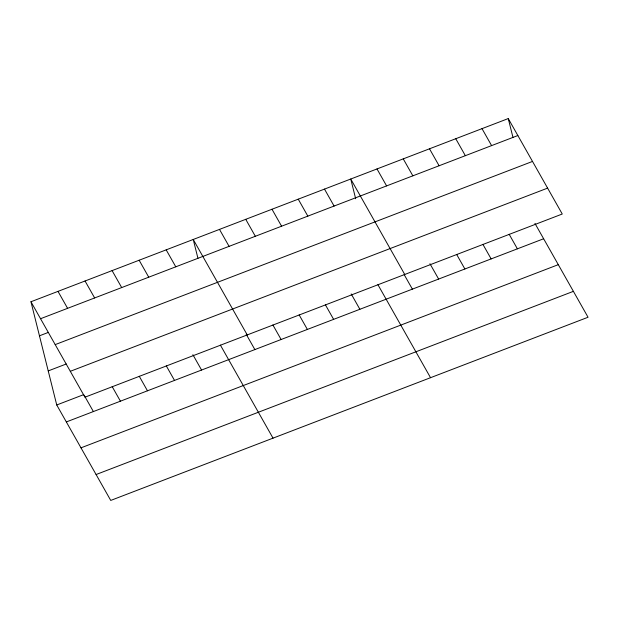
<?xml version="1.0" encoding="UTF-8"?>
<svg xmlns="http://www.w3.org/2000/svg" width="619" height="619" viewBox="0 0 619 619"><rect width="100%" height="100%" fill="white"/><g stroke="black" fill="none" stroke-linecap="round" stroke-linejoin="round"><path stroke-width="0.93" d="M30.95 301.755L508.261 118.569L562.261 214.019L84.958 397.205L30.95 301.755L56.739 404.981L110.739 500.431L588.05 317.245L534.955 223.413M40.544 318.715L517.855 135.53M39.461 335.815L48.475 332.357M55.199 344.613L532.51 161.435M48.228 370.913L66.256 363.995M70.303 371.307L547.606 188.122M56.739 404.981L83.782 394.597M66.334 421.941L543.644 238.756M80.988 447.839L558.299 264.661M96.084 474.533L573.395 291.348M482.008 128.644L491.602 145.604M455.754 138.718L465.349 155.679M509.166 234.292L517.391 248.83M429.501 148.792L439.095 165.753M482.913 244.366L491.138 258.904M403.248 158.866L412.85 175.827M456.66 254.44L464.884 268.979M376.994 168.941L386.596 185.901M429.95 263.709L438.631 279.053M404.749 274.472L350.749 179.015L355.67 198.738M404.153 274.596L412.378 289.135M324.495 189.097L334.09 206.057M377.907 284.67L430.538 377.698M298.242 199.171L307.836 216.132M351.197 293.932L359.879 309.283M271.989 209.245L281.583 226.206M325.401 304.819L333.626 319.358M245.735 219.319L255.338 236.28M299.147 314.893L307.372 329.432M219.49 229.394L229.084 246.354M272.894 324.967L281.119 339.506M247.244 334.925L193.236 239.468L197.941 258.293M246.184 334.237L254.873 349.58M220.395 345.116L273.025 438.151M166.186 249.852L175.781 266.812M192.888 354.695L201.57 370.038M139.143 260.228L148.738 277.188M166.294 365.875L174.519 380.414M112.093 270.611L121.688 287.572M139.252 376.259L147.477 390.798M85.043 280.987L94.645 297.956M112.201 386.643L120.426 401.182M58 291.371L67.595 308.332M84.238 395.402L93.384 411.558M508.261 118.569L512.958 137.395"/></g></svg>
